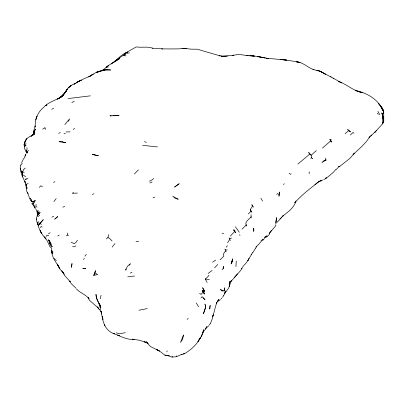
<?xml version="1.0" encoding="UTF-8"?>
<svg xmlns="http://www.w3.org/2000/svg" width="404" height="404" viewBox="0 0 404 404"><rect width="100%" height="100%" fill="white"/><g stroke="black" fill="none" stroke-linecap="round" stroke-linejoin="round"><path stroke-width="0.61" d="M52.444 253.525L51.566 250.455L51.869 253.131L52.444 253.525C51.379 251.49 52.399 249.086 50.899 247.203L51.348 245.945L51.358 243.748M35.193 126.947L35.204 125.897L33.85 130.431L33.966 132.881L34.128 130.724L33.391 134.153L34.613 131.28L32.689 134.981M28.174 183.552L26.103 184.295L26.038 187.022L26.538 188.794M38.552 225.851C37.037 222.816 35.471 219.039 37.229 215.766L38.183 216.463L39.728 215.155M251.137 217.948L251.061 214.681M235.941 266.63L236.244 260.969M309.121 173.735L309.237 171.766M205.469 307.298L205.681 304.813L205.596 307.601L203.399 313.852L205.227 308.252M266.786 236.89L266.908 235.598L264.933 237.507L266.786 236.89L269.508 234.325M36.087 204.318L35.85 206.328L37.042 207.101M36.456 219.806L36.587 218.862M26.947 153.121C23.695 148.909 22.952 142.713 26.846 138.607C24.179 142.334 23.462 148.374 24.654 142.769C25.659 139.208 28.507 136.542 32.073 135.638L30.906 136.214L34.956 133.744L32.81 135.173M26.028 143.344L25.073 146.182L24.755 145.445M223.144 268.7L223.412 266.489L223.144 268.7L222.119 269.635M325.513 158.095L325.291 159.363L326.144 159.989L321.882 162.565L323.963 160.575L326.144 159.989M37.703 212.958L37.249 215.186L39.112 211.696L37.961 213.62M20.725 164.888L20.2 167.508L21.316 173.089L21.104 170.67L21.23 172.463M24.2 144.829L24.654 142.769M94.98 273.003L95.495 270.645L93.748 275.437L97.682 274.513L94.98 273.003L93.748 275.437M101.566 313.494L101.116 311.418L102.232 317.362L102.995 319.407L102.263 316.438C102.939 323.887 106.954 332.048 114.802 333.881L113.721 333.34L115.125 334.209L119.7 335.83L117.63 335.098C122.811 337.476 128.336 339.865 134.163 339.466L132.542 339.158L139.501 340.259L147.071 342.834L144.243 341.648L148.268 343.521L146.041 341.673L150.541 346.587L159.479 350.98L156.166 349.293L160.752 351.935L165.029 355.313L166.897 355.348L172.053 357.091L176.462 356.722L176.684 355.798M101.086 295.289L100.182 298.687M24.836 142.269L24.189 144.642L24.568 146.899M35.118 126.922C34.991 119.574 37.567 112.191 43.531 107.439C49.081 101.081 58.115 100.152 64.054 94.546L59.54 98.081L57.216 99.101L60.625 97.248L63.857 94.228L61.64 96.364L66.125 91.031C63.832 94.142 61.347 97.415 57.676 98.955L61.272 97.091M37.224 213.347L38.067 210.489L37.335 212.63M106.358 238.946L107.944 237.451L108.802 234.567M202.677 333.537L203.49 330.926L202.641 332.588M383.108 121.907L382.487 122.649M166.822 351.98L167.175 350.839M22.109 173.225L21.892 171.513L22.74 177.073L22.109 173.225L23.563 169.493L25.326 168.054M172.053 357.091L172.367 356.101M201.455 336.678L202.424 333.714C199.202 342.239 192.183 349.238 184.32 353.798L183.366 353.869M25.366 155.974L25.71 154.949M35.658 119.953L36.986 116.256L36.178 118.301M25.538 155.53L25.79 154.469M68.549 121.417L69.549 118.862L64.842 124.584M246.753 224.952L246.304 226.058L245.804 223.154L247.112 220.831L251.192 216.771M210.297 323.836L212.009 319.574L213.307 314.857L212.464 316.933C214.423 312.221 215.024 307.186 216.882 302.384L216.544 303.278L217.594 301.131L218.973 299.435L217.736 300.728M369.079 137.597L370.857 135.906L371.281 134.946M251.495 254.52C249.016 258.257 247.354 262.423 243.829 265.408M40.536 227.689L41.097 226.503L42.263 227.109M21.644 162.544L23.664 158.474M26.74 188.84L27.351 187.678M250.344 209.54L251.864 212.191L250.975 211.267L250.344 209.54L252.48 206.212L251.818 204.682L253.571 207.176M227.578 242.809L229.563 239.708M383.669 121.594L382.553 123.654L383.553 121.296L383.123 117.993L383.553 121.296L382.628 123.791L374.841 132.26L376.609 130.553M223.463 295.885L224.594 293.839L225.422 290.936L224.543 293.759L228.689 288.001L231.275 280.684L230.411 281.972M248.955 258.681L247.844 260.605L248.904 258.838M202.636 332.669L205.641 328.927L206.828 326.604L205.363 328.881L208.828 325.715M26.588 187.835L26.512 186.794L26.366 190.365L28.593 195.278L29.729 199.01L30.467 198.308L31.855 201.717L35.264 200.637L33.335 203.909L34.946 207.207M63.216 95.314L59.681 97.914L62.474 95.591L64.867 92.87L67.438 89.057L65.064 92.945M252.813 252.596L255.333 248.541M26.715 153L28.431 150.268M24.634 156.525L25.886 154.57M222.483 297.314L223.468 295.799M24.099 158.292L25.038 156.863M83.512 259.525L84.3 258.333M242.102 268.271L240.516 270.665L230.507 281.916M56.196 198.551L53.868 201.641M66.19 90.91L67.438 89.057M335.82 169.387L333.527 172.149L329.765 175.387L326.472 178.033L325.306 178.073M64.231 93.9C66.69 88.9 70.488 84.891 75.942 83.239L74.043 84.209L80.714 80.239L91.112 75.604L89.582 76.523M242.309 267.569L243.526 265.842M77.477 240.274L75.871 242.546L74.23 243.662L71.154 242.228M251.167 254.747L252.763 252.52M20.836 165.12L22.25 163.166M39.188 224.513L43.198 219.751L39.188 224.513L38.683 221.508M209.206 325.023L210.065 323.841M203.071 291.971L204.338 293.971L203.757 291.067L202.172 290.365L203.071 291.971L201.202 294.44L199.601 293.344M271.377 230.512L269.13 233.583M46.086 236.547L47.137 235.113L48.763 235.719M32.719 135.032L34.067 133.199L31.714 135.82M258.318 244.804L261.499 240.996M126.28 269.15L125.538 270.135L127.513 266.191L130.361 263.751L129.25 265.221M84.911 256.156L86.305 254.328M115.827 60.762C118.852 57.388 122.569 54.161 126.76 52.313M112.186 247.091L114.908 243.582M234.466 277.452L237.406 273.912M241.365 268.761L241.996 267.968M269.17 233.562L275.851 225.599L275.725 224.634M226.164 247.238L227.462 245.632M208.999 275.25L207.434 277.189L205.267 279.018L207.146 282.487M221.145 298.935L221.811 298.122M312.757 158.418L312.438 158.742L311.59 157.671L311.181 155.287L308.651 152.449L309.626 153.909L308.494 155.192L297.884 164.014M255.197 248.415L256.762 246.637M250.975 211.267L248.319 213.943M200.97 297.905L202.076 296.688L205 299.682L203.172 297.778M225.442 250.975L223.392 254.025L223.851 256.141L220.074 259.918M336.123 169.569L339.471 166.18L339.552 166.579L338.315 166.69M277.008 222.377L283.335 215.579L282.048 216.731C287.451 212.252 294.026 208.146 295.96 201.035L294.733 202.803C302.359 194.218 311.489 187.507 320.493 180.487M375.326 131.795L370.857 135.906M235.062 230.184L233.613 229.932L234.729 231.502L230.331 236.052M279.947 219.079L281.603 217.307M37.148 215.655L40.163 212.539L38.385 214.256M134.416 173.978L138.355 169.912M39.314 187.37L40.86 185.769L42.465 186.739M256.065 246.91L258.045 244.874M214.585 267.817L217.796 264.539M246.238 224.993L242.001 229.134M369.044 137.562L369.918 136.698L366.16 141.844L361.908 146.384L353.116 154.565M353.056 154.591L354.601 153.091L349.935 158.353L339.552 166.579M102.732 70.129L108.514 65.539L106.136 67.377L108.378 66.958M73.296 129.477L74.533 128.315M283.467 184.527L284.325 183.724M276.684 194.344L277.553 193.536L278.321 194.319M348.809 130.502L347.597 129.578L350.49 131.881L348.809 130.502L345.117 133.679M350.359 134.976L353.167 132.416L353.995 133.239M331.563 139.966L329.866 139.496L330.684 140.935L322.422 148.101M291.138 173.786L290.542 174.321L289.087 173.281M316.287 150.541L311.181 155.287L309.626 153.909M261.908 239.981L262.746 239.234L263.06 240.021L261.07 240.728M125.599 54.313L123.518 55.691L125.998 55.818M74.24 101.202L71.831 102.611M42.683 129.144L45.046 127.72M149.884 182.997L152.056 181.997M310.706 158.459L311.59 157.671M263.06 240.021L263.943 239.239L264.62 237.345L265.842 236.345M231.447 237.956L230.563 238.729L229.028 237.941L230.391 240.547M187.108 319.407L188.224 318.443M111.383 63.913L127.568 52.04L124.684 54.166M212.14 270.407L208.126 273.483M106.136 67.377L108.787 65.266L119.114 58.974L112.852 62.721M319.099 181.346L319.327 181.623L319.877 181.366L319.099 181.346L314.822 184.653M153.692 178.548L150.652 180.841L149.313 181.078M220.513 299.662L217.731 301.49M57.777 236.052L59.226 235.042M212.554 262.221L215.721 260.085M51.737 109.368L53.621 108.115M48.45 233.84L50.162 232.709M66.337 235.88L67.715 234.977L67.7 233.017M92.9 74.296L90.622 75.775L93.354 74.003M88.612 76.957L96.541 72.159L98.909 71.437L96.46 72.417L99.621 71.139L105.136 69.65L107.747 69.412L105.136 69.65L101.318 70.796L104.55 69.544L102.707 70.468M119.604 58.161L115.12 60.868L119.604 58.161L117.296 59.59M124.841 53.399L136.229 46.909C141.698 47.824 147.349 46.248 152.667 48.157M319.327 181.623L322.685 180.032M31.855 201.717L32.997 202.005L35.264 200.637M75.917 245.849L74.245 246.804L72.594 246.612M53.505 182.451L54.974 181.628M73.654 192.501L72.17 193.314L77.371 193.061M181.967 354.187L176.462 356.722M51.914 217.145L53.702 216.211M46.859 105.045L45.415 105.787L46.94 105.01M130.315 273.099L132.007 272.225M227.22 249.808L226.376 250.197L224.907 249.061L226.099 251.869M58.641 133.36L60.327 132.583M62.832 207.191L64.706 206.373M153.01 197.839L154.813 197.086M323.66 179.558L325.114 178.962L326.381 177.765L326.472 178.033M27.916 178.225L25.149 179.28L26.351 179.31M92.359 194.39L93.94 193.794M165.029 355.313L165.903 355.005M64.004 133.85L65.493 133.406M127.008 53.379L129.467 52.783M138.941 310.237L147.359 308.565M125.301 332.679L119.352 333.795L116.236 332.83M127.74 276.841L134.552 275.993M68.034 98.571L90.339 95.849M225.154 56.191L222.665 56.307L233.891 55.247L232.26 55.429L238.85 54.383L248.137 55.712L246.455 55.671M227.634 56.045L223.149 56.313L221.372 56.232L225.937 56.363L219.16 55.737L220.109 55.883L197.339 49.222L190.92 49.147L184.562 48.419L180.048 48.642M66.145 131.926L70.18 131.891M111.156 115.797L109.938 115.827L119.059 115.595L112.979 115.746M181.628 354.465L182.835 354.439L184.29 353.293L184.32 353.798M179.669 48.869C170.473 48.945 161.358 49.131 152.187 48.187M246.475 55.671L251.677 55.757L258.141 56.555L265.145 57.924L257.373 56.555L268.549 58.54L266.635 58.237L284.941 59.913L298.187 61.974L300.066 62.706M136.012 241.511L138.749 241.622M142.612 145.334L157.52 146.925M298.495 62.14L296.546 61.908C303.157 62.12 307.803 67.756 313.822 69.66L312.974 69.427L320.64 71.442L325.811 74.462L319.882 71.124L333.82 78.543M205.267 279.018L209.373 279.608M222.124 233.28L223.654 233.517M169.549 355.767L166.897 355.348L167.079 355.677M362.307 92.688C353.323 90.981 346.743 84.168 338.249 81.234L341.627 82.946L333.159 78.139M362.282 92.683L355.601 90.562C366.357 92.713 376.947 98.637 382.204 108.585M25.184 145.485L26.189 145.889M161.681 48.667L162.666 49.172M51.889 251.535L53.025 252.141M67.715 234.977L68.554 235.466M51.348 245.945L52.651 246.723M330.603 76.578L331.26 76.982M22.836 171.811L24.245 172.675M107.944 237.451L109.737 238.602L112.039 240.92M144.571 141.43L146.293 142.541M99.929 309.843L98.551 308.823L97.238 306.863L98.233 307.893M23.296 175.003L25.609 176.76M76.028 288.264L72.159 284.522L70.69 282.876L69.72 281.043L70.261 281.75L64.741 275.68L62.847 272.079L61.701 270.725M98.561 308.237L89.309 300.172L88.128 297.43L89.097 298.824M54.03 258.343L56.328 260.605M76.508 289.017C80.093 292.991 85.759 294.466 89.021 298.844M234.729 231.502L235.774 232.608L233.613 229.932M40.107 223.25L41.243 224.498M101.53 312.383L99.677 309.6M382.952 110.186L383.452 111.403L381.987 108.161L380.371 105.914C384.8 109.686 383.472 115.726 383.795 120.801M30.356 200.227L31.578 201.662M64.18 274.286L59.312 268.251L57.272 264.014L59.797 268.503C57.015 263.448 52.884 258.984 51.869 253.131M330.684 140.935L331.669 142.127L329.866 139.496M35.082 207.676L31.82 203.601L32.062 203.384L33.335 203.909L32.997 202.005M377.351 113.11L378.28 114.302M204.671 304.116L205.54 305.262M27.487 192.627L28.184 193.567M380.371 105.914L382.926 109.459L383.8 113.655L382.926 109.459M235.421 226.801L239.284 232.255M49.5 241.461L48.46 239.749L50.601 245.092M44.859 127.881L45.743 129.3M196.278 302.995L198.596 306.777M62.847 272.079L63.913 273.846M202.172 290.365L204.338 293.971M381.987 108.161L380.982 106.429M99.99 305.55L99.142 304.055L99.914 305.646M38.567 225.801L37.961 224.73L37.471 222.17C38.365 228.502 41.511 234.401 45.975 238.946L44.309 236.845L47.026 240.456L50.293 247.394M260.954 198.268L262.534 201.086M377.972 111.398L379.831 114.812M99.51 304.409L97.147 299.904L96.253 297.187L99.894 305.873M36.178 209.429L37.173 212.676M30.467 198.308L31.426 200.465M27.214 152.439L26.058 149.662L27.28 152.929M21.367 173.967L25.391 183.022L24.841 181.189L26.265 186.042L26.103 184.295M239.633 234.638L239.981 235.557M99.955 305.868L99.238 303.747L100.561 309.419M50.51 245.551L49.662 240.451L50.066 244.263L49.833 241.986L49.909 242.789M320.877 180.108L321.104 180.997M100.919 310.999L101.677 314.014M26.856 147.637L27.22 149.217M34.673 206.262L35.214 209.035M104.631 324.675L104.843 325.755M20.458 168.953L20.609 169.847L20.564 168.261M203.672 290.511L203.757 291.067M382.78 116.413L383.032 122.17L383.128 119.21L382.527 114.458L382.719 115.978M229.618 281.679L229.442 286.315L229.618 281.679M253.783 230.28L253.742 231.421L253.722 228.189L253.783 230.28M276.008 221.508L275.876 223.463L276.503 217.589L276.008 221.508M71.993 263.655L71.468 267.251L71.993 263.655M279.386 192.107L278.992 196.076L279.386 192.107M210.131 305.485L209.727 308.949L210.131 305.485M224.366 289.35L224.094 291.062L224.629 287.82L224.366 289.35M183.461 335.083L182.643 339.32L180.492 342.425L183.461 335.083M203.273 331.371L203.111 332.073L203.672 329.72L203.273 331.371M232.659 258.919L231.098 263.953L232.239 261.348L231.79 262.454L232.659 258.919M34.492 131.113L33.704 132.966L35.446 129.058L34.492 131.113M200.268 337.835L197.965 341.415L200.268 337.835M57.666 216.645L54.793 219.094L57.666 216.645M179.124 183.785L174.629 187.022L179.124 183.785M69.089 87.001L68.246 87.764L71.089 85.603L69.089 87.001M79.048 81.169L76.775 82.34L81.386 80.25L79.048 81.169M99.364 71.326L96.96 72.382L104.136 70.003L110.696 69.942L106.313 69.791L99.364 71.326M104.106 69.917L101.904 70.478L105.752 69.574L104.106 69.917M85.663 268.357L82.921 268.503L85.663 268.357M223.351 290.905L222.195 290.976L220.387 289.517L223.351 290.905M183.982 48.541L182.017 48.586L186.375 48.631L183.982 48.541M281.674 59.519L280.144 59.449L286.845 60.176L281.674 59.519M62.373 141.834L59.009 141.642L65.832 142.668L62.373 141.834M253.04 55.964L249.894 55.747L254.414 56.075L253.04 55.964M94.905 154.949L92.107 154.399L98.49 155.777L94.905 154.949M318.721 70.72L316.877 70.261L320.64 71.442L318.721 70.72M178.108 199.192L175.392 198.415L172.781 196.273L178.108 199.192M380.588 106.075L378.487 103.51L381.214 106.843L382.82 110.681L380.588 106.075M41.556 233.335L40.127 230.669L41.556 233.335M203.798 289.769L202.601 287.754L204.747 291.43L203.798 289.769M382.426 114.787L381.755 112.878L382.891 116.413L382.426 114.787M100.828 307.712L99.97 304.848L100.828 307.712M96.404 297.844L95.985 294.445L96.404 297.844M382.906 117.286L382.457 113.352L382.906 117.286"/></g></svg>
